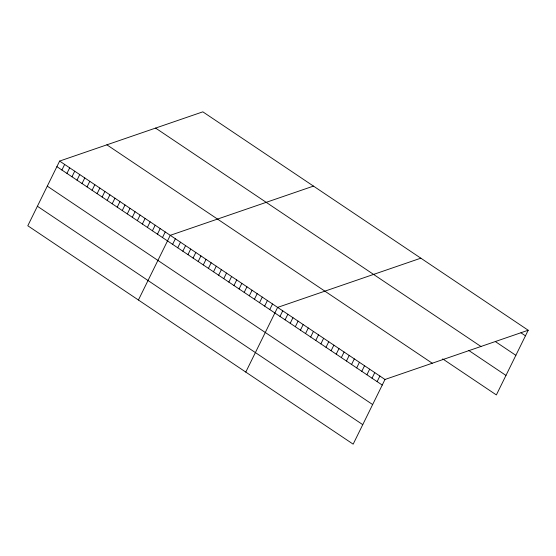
<?xml version="1.0" encoding="UTF-8"?>
<svg xmlns="http://www.w3.org/2000/svg" width="556" height="556" viewBox="0 0 556 556"><rect width="100%" height="100%" fill="white"/><g stroke="black" fill="none" stroke-linecap="round" stroke-linejoin="round"><path stroke-width="0.83" d="M59.631 161.066L27.8 225.757L353.157 444.161L384.988 379.47L528.2 330.243L202.843 111.839L59.631 161.066L384.988 379.47M61.911 170.025L64.663 164.444M66.942 173.402L69.688 167.815M71.967 176.78L74.719 171.192M76.999 180.151L79.744 174.57M82.024 183.529L84.776 177.941M87.056 186.906L89.801 181.319M92.081 190.277L94.833 184.696M97.112 193.655L99.858 188.067M102.137 197.026L104.882 191.445M107.169 200.403L109.914 194.822M112.194 203.781L114.939 198.193M117.226 207.152L119.971 201.571M122.251 210.529L124.996 204.949M127.282 213.907L130.028 208.319M132.307 217.278L135.052 211.697M137.339 220.656L140.084 215.075M142.364 224.033L145.109 218.445M147.396 227.404L150.141 221.823M152.42 230.782L155.166 225.201M157.452 234.159L160.197 228.572M162.477 237.53L165.222 231.949M138.423 300.011L170.254 235.327L313.466 186.1M172.617 244.341L175.369 238.753M177.732 247.774L180.478 242.187M182.841 251.208L185.593 245.62M187.956 254.634L190.701 249.053M193.071 258.067L195.816 252.487M198.179 261.501L200.931 255.913M203.294 264.934L206.04 259.346M208.41 268.367L211.155 262.779M213.518 271.794L216.27 266.213M218.633 275.227L221.378 269.646M223.748 278.66L226.494 273.079M228.857 282.094L231.609 276.506M233.972 285.527L236.717 279.939M239.087 288.96L241.832 283.372M244.195 292.386L246.947 286.806M249.31 295.82L252.056 290.239M254.426 299.253L257.171 293.672M259.534 302.686L262.286 297.099M264.649 306.12L267.394 300.532M269.757 309.546L272.51 303.965M245.787 372.089L277.625 307.399L420.829 258.172M279.988 316.413L282.733 310.832M285.096 319.846L287.848 314.258M290.211 323.279L292.956 317.691M295.326 326.713L298.072 321.125M300.435 330.139L303.187 324.558M305.55 333.572L308.295 327.991M310.665 337.005L313.41 331.425M315.773 340.439L318.525 334.851M320.888 343.872L323.634 338.284M326.004 347.305L328.749 341.718M331.112 350.732L333.864 345.151M336.227 354.165L338.972 348.584M341.342 357.598L344.088 352.011M346.451 361.032L349.203 355.444M351.566 364.465L354.311 358.877M356.681 367.891L359.426 362.31M361.789 371.325L364.541 365.744M366.904 374.758L369.65 369.177M372.013 378.191L374.765 372.603M377.128 381.625L379.88 376.037M528.2 330.243L496.369 394.934L442.687 358.898M520.979 332.822L525.455 335.831M495.403 341.606L515.857 355.333M155.583 128.082L480.94 346.485M468.896 350.544L505.967 375.425M106.891 144.824L432.248 363.228M56.886 166.654L382.243 385.058M47.288 186.156L372.645 404.56M37.398 206.255L362.755 424.659"/></g></svg>
